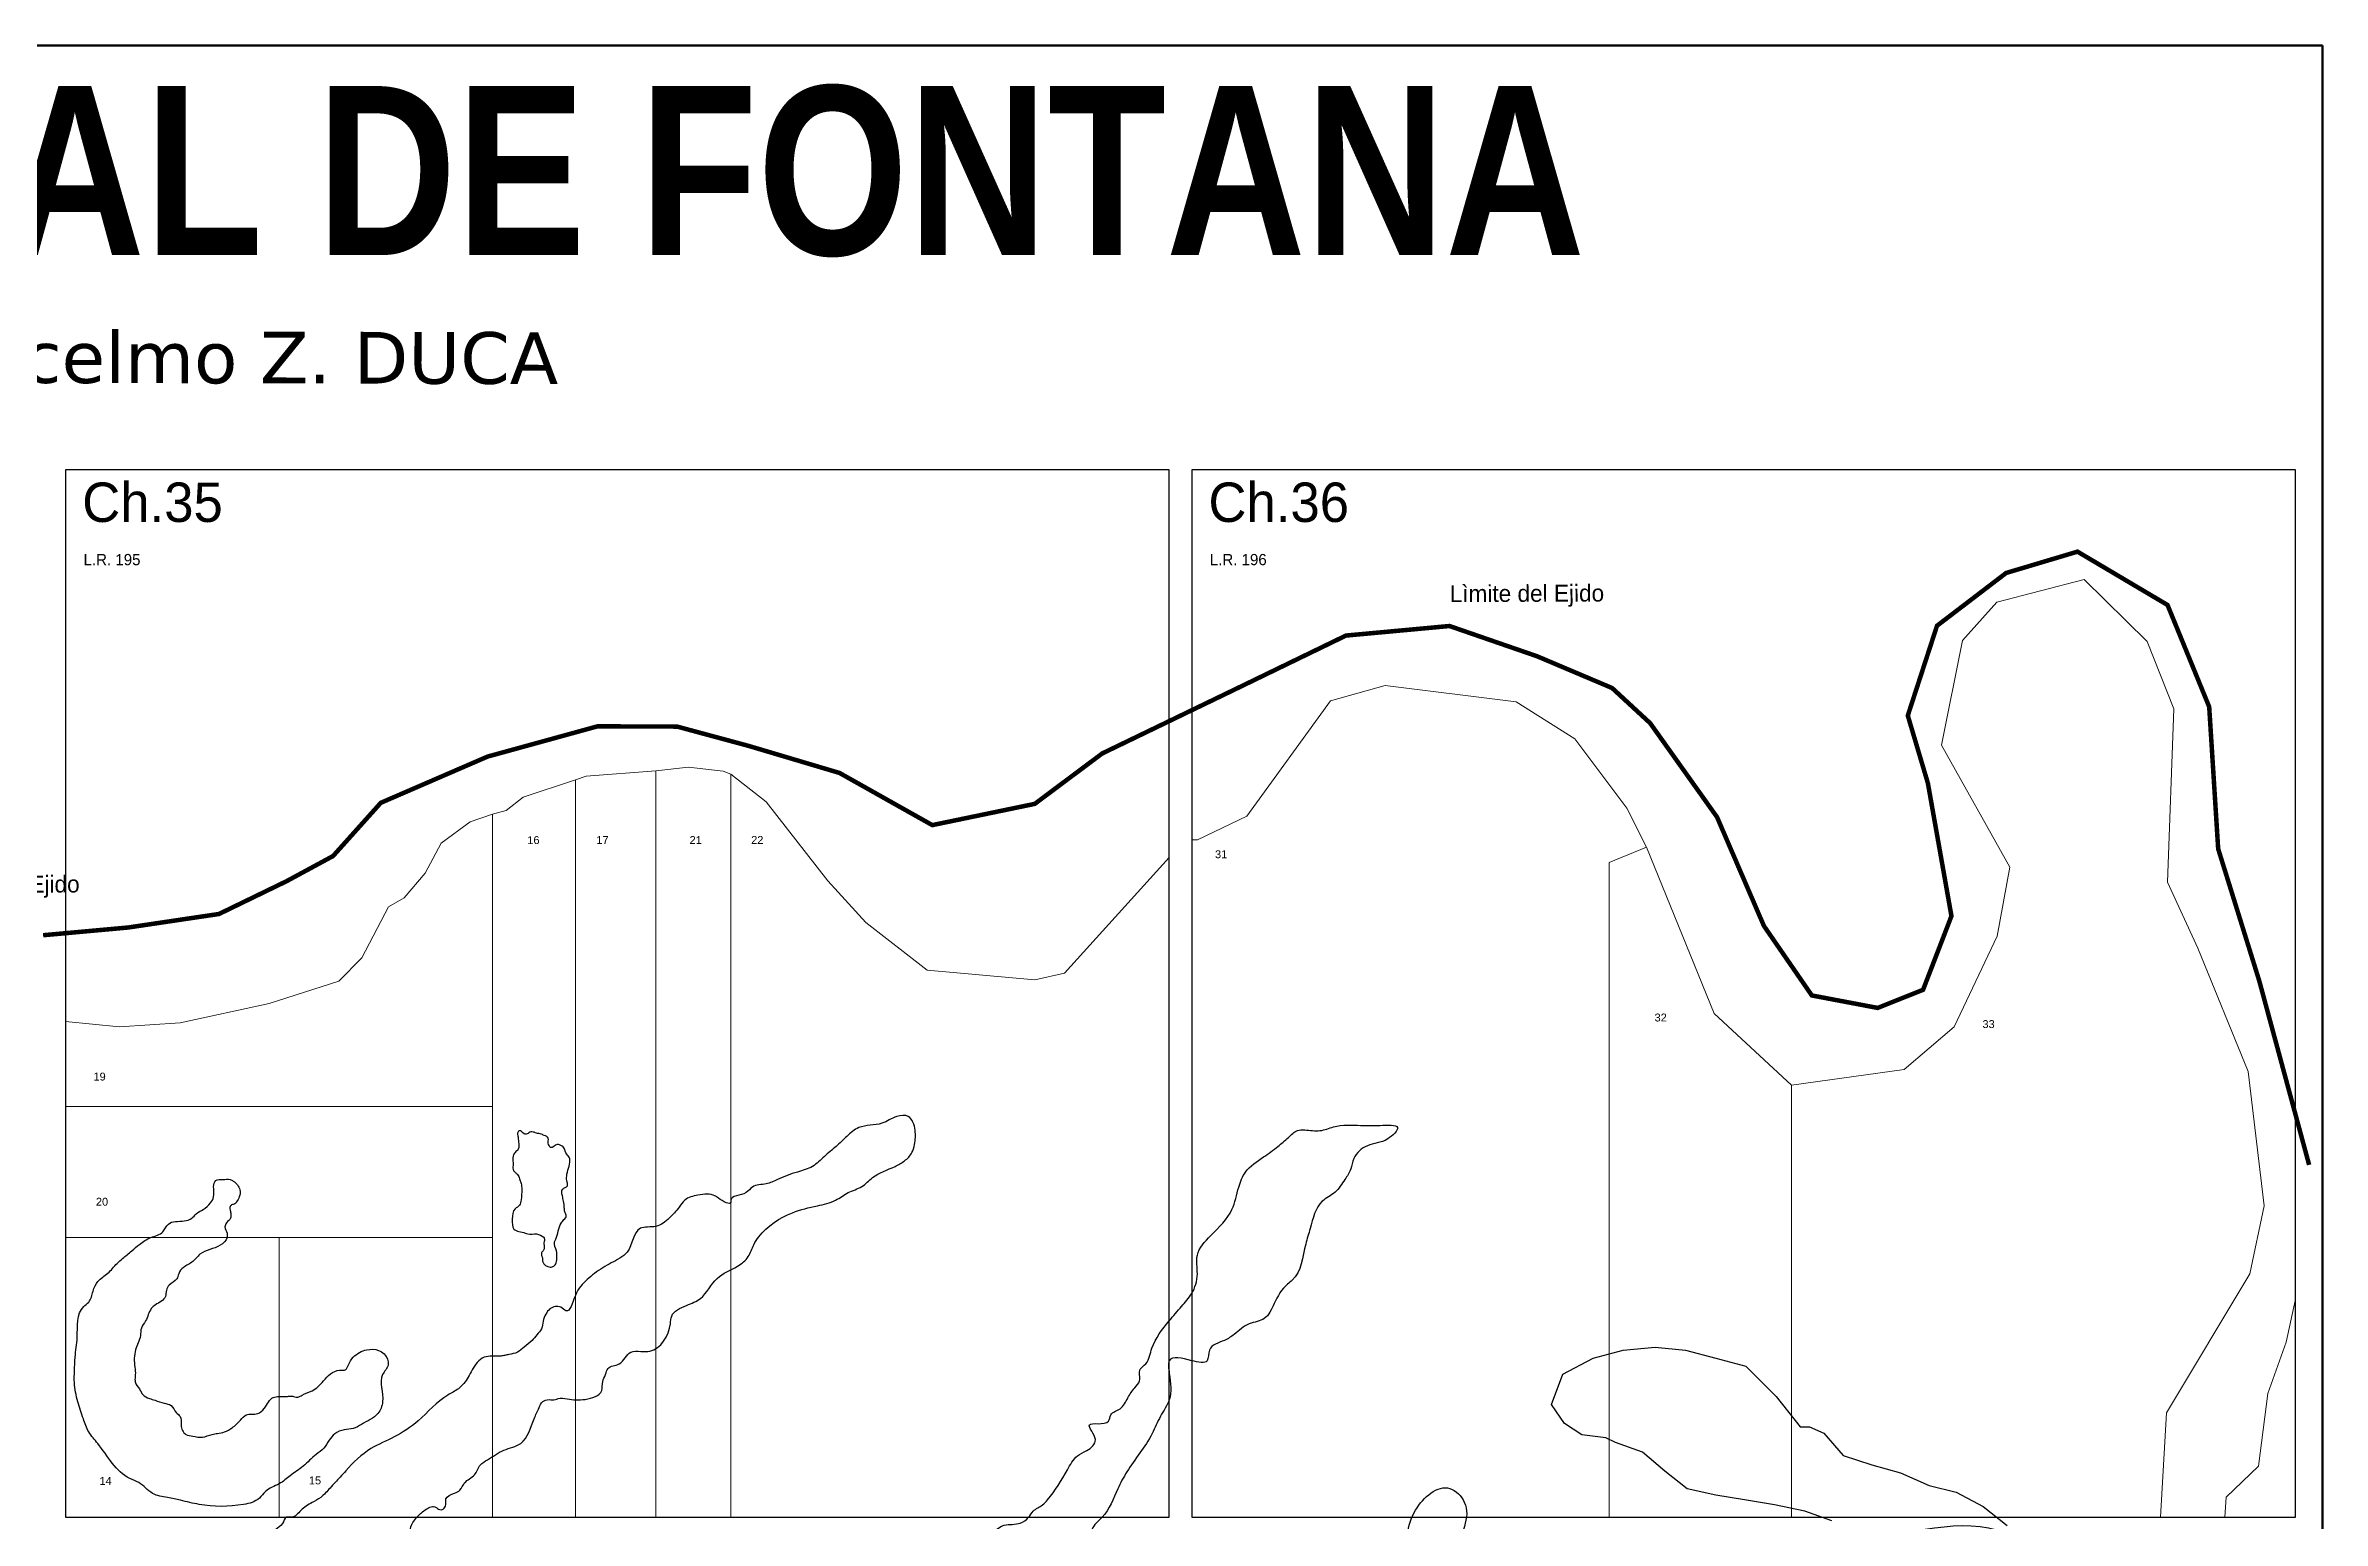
# Model space of a CAD drawing. Header units: millimetres. Extents: x 0 to 6558, y 60 to 10727.
# Drawn here: x 2182 to 4204, y 9417 to 10727 of the extents above; entities that cross this region are included whole.
import ezdxf

# ---------------------------------------------------------------- set-up
doc = ezdxf.new("R2010")
doc.units = ezdxf.units.MM
doc.linetypes.add('ACAD_ISO03W100', pattern=[30, 12, -18])
doc.linetypes.add('ACAD_ISO05W100', pattern=[33, 24, -3, 0, -3, 0, -3])
for name, color, linetype, lineweight in [('0 LAGUNA', 140, 'Continuous', 30), ('0 N° CHACRAS', 253, 'Continuous', 35), ('0 N° DE PARCELA', 255, 'Continuous', 25), ('0 SIG - PARCELAS', 252, 'Continuous', 18), ('RECUADRO', 7, 'Continuous', 18)]:
    doc.layers.add(name, color=color, linetype=linetype, lineweight=lineweight)
for name, color, linetype in [('0 LIMITES', 7, 'Continuous'), ('0 Nº DE LOTE', 251, 'Continuous'), ('0 SIG - CHACRAS', 253, 'Continuous')]:
    doc.layers.add(name, color=color, linetype=linetype)
doc.styles.get("Standard").update_dxf_attribs({"font": 'arial.ttf'})
doc.styles.add('STYLE1', font='arial.ttf')

msp = doc.modelspace()

# ---------------------------------------------------------------- linework, layer by layer
at = {"layer": '0 LAGUNA'}
msp.add_lwpolyline([(3768.464, 9417.075), (3744.423, 9425.559), (3717.555, 9431.216), (3690.686, 9435.458), (3665.231, 9439.701), (3639.777, 9445.357), (3619.979, 9460.913), (3600.181, 9477.883), (3576.14, 9486.367), (3567.656, 9490.61), (3546.444, 9493.438), (3530.888, 9503.337), (3530.888, 9503.337), (3519.575, 9520.307), (3529.474, 9547.176), (3556.343, 9561.317), (3583.211, 9568.388), (3611.494, 9571.216), (3638.363, 9568.388), (3665.231, 9561.317), (3692.1, 9554.246), (3718.969, 9527.378), (3740.181, 9500.509), (3748.666, 9500.509), (3761.393, 9494.852), (3778.363, 9475.054), (3803.817, 9466.569), (3829.272, 9459.499), (3854.726, 9448.186), (3878.767, 9442.529), (3902.807, 9429.802), (3924.019, 9412.832)], dxfattribs=at)
for points in [[(2418.939, 9218.223), (2437.344, 9225.666), (2438.177, 9234.817), (2444.006, 9246.462), (2446.504, 9257.276), (2446.504, 9271.417), (2453.165, 9286.39), (2462.737, 9298.306), (2473.398, 9313.402), (2477.851, 9320.446), (2478.098, 9327.489), (2475.284, 9343.735), (2472.405, 9350.324), (2472.776, 9355.892), (2474.356, 9359.882), (2477.514, 9361.832), (2481.509, 9363.78), (2484.946, 9366.193), (2487.733, 9369.441), (2487.733, 9374.081), (2484.015, 9378.019), (2480.91, 9379.815), (2487.924, 9393.343), (2492.187, 9396.947), (2498.09, 9400.105), (2505.961, 9405.629), (2506.453, 9410.215), (2511.917, 9420.105), (2519.148, 9426.472), (2527.899, 9429.386), (2530.309, 9427.992), (2534.496, 9426.978), (2537.286, 9430.019), (2537.793, 9436.355), (2545.53, 9441.55), (2550.097, 9444.211), (2554.409, 9450.673), (2563.264, 9457.927), (2568.358, 9466.674), (2574.727, 9471.128), (2589.242, 9479.653), (2604.242, 9485.692), (2616.109, 9507.611), (2620.586, 9517.452), (2623.721, 9522.82), (2629.318, 9524.609), (2635.139, 9524.609), (2637.378, 9525.504), (2645.438, 9525.28), (2661.558, 9524.833), (2676.111, 9532.661), (2677.007, 9540.713), (2679.469, 9546.752), (2681.708, 9552.344), (2691.56, 9556.251), (2702.082, 9566.658), (2710.814, 9567.329), (2718.874, 9567.553), (2737.124, 9591.932), (2738.248, 9598.669), (2751.409, 9608.215), (2763.762, 9614.391), (2778.585, 9632.2), (2796.626, 9643.039), (2806.191, 9651.588), (2811.225, 9662.15), (2815.756, 9669.19), (2845.473, 9690.574), (2867.703, 9696.681), (2883.819, 9701.678), (2894.934, 9708.34), (2907.161, 9713.892), (2916.608, 9721.664), (2936.616, 9731.658), (2944.952, 9736.654), (2951.621, 9743.872), (2953.844, 9751.089), (2954.4, 9763.858), (2948.286, 9775.967), (2938.283, 9775.967), (2924.945, 9769.966), (2904.382, 9766.079), (2893.823, 9758.307), (2884.375, 9749.424), (2873.816, 9740.541), (2863.257, 9731.658), (2849.919, 9726.661), (2832.135, 9719.999), (2822.131, 9716.112), (2809.905, 9713.337), (2804.347, 9708.34), (2790.679, 9701.122), (2790.679, 9700.012), (2779.894, 9703.343), (2776.56, 9705.564), (2761.554, 9706.119), (2749.884, 9701.678), (2744.882, 9695.571), (2735.99, 9685.577), (2724.189, 9678.36), (2710.425, 9676.694), (2698.755, 9655.597), (2692.086, 9650.045), (2677.081, 9641.717), (2663.187, 9631.169), (2652.719, 9617.101), (2644.273, 9603.381), (2639.685, 9606.627), (2630.125, 9605.1), (2626.492, 9600.516), (2624.007, 9594.213), (2622.669, 9587.528), (2618.654, 9582.18), (2614.256, 9577.023), (2607.183, 9571.294), (2601.256, 9566.71), (2593.608, 9564.609), (2590.167, 9563.845), (2586.535, 9563.272), (2571.759, 9562.187), (2561.004, 9550.907), (2557.509, 9544.46), (2548.906, 9534.254), (2539.496, 9528.614), (2513.155, 9505.812), (2491.846, 9491.392), (2471.226, 9481.092), (2448.861, 9461.351), (2443.873, 9455.704), (2434.895, 9446.07), (2426.582, 9437.766), (2418.934, 9433.115), (2408.958, 9426.139), (2400.644, 9420.105), (2395.989, 9420.105), (2392.663, 9414.512), (2386.678, 9409.197), (2382.688, 9400.105), (2380.028, 9393.584), (2380.36, 9388.269), (2392.663, 9383.286), (2395.656, 9383.286), (2399.979, 9382.289), (2401.309, 9379.632), (2385.987, 9381.781), (2381.536, 9387.232), (2367.608, 9390.244), (2356.838, 9386.371), (2352.818, 9383.646), (2348.941, 9380.633), (2346.069, 9378.195), (2330.068, 9365.158), (2326.897, 9354.548), (2326.676, 9344.439), (2319.388, 9325.672), (2310.206, 9318.142), (2308.152, 9309.573), (2303.199, 9304.866), (2310.085, 9296.055), (2303.757, 9286.946), (2302.64, 9283.524), (2302.566, 9279.21), (2290.094, 9235.81), (2290.872, 9207.826), (2290.872, 9193.834), (2293.985, 9176.733), (2298.653, 9163.518), (2299.431, 9157.299), (2304.1, 9142.53), (2316.268, 9108.573), (2343.103, 9093.253), (2344.637, 9083.296), (2351.538, 9075.636), (2360.738, 9065.679), (2364.572, 9063.381), (2370.706, 9059.551), (2370.706, 9051.892), (2372.239, 9044.998), (2373.006, 9032.743), (2378.373, 9027.382), (2386.807, 9025.85), (2403.675, 9025.85), (2413.643, 9030.445), (2419.01, 9038.105), (2425.144, 9038.105), (2428.211, 9035.041), (2428.977, 9025.85), (2429.744, 9019.722), (2430.511, 9012.828), (2432.044, 9005.935), (2435.111, 9002.871), (2444.312, 8998.275), (2480.348, 8994.445), (2491.082, 8995.977), (2504.117, 8995.977), (2517.918, 8992.148), (2523.285, 8988.318), (2523.285, 8982.19), (2527.886, 8973.765), (2533.253, 8967.637), (2534.786, 8963.807), (2535.553, 8950.02), (2534.786, 8941.595), (2520.218, 8936.233), (2516.384, 8925.509), (2500.208, 8920.903), (2484.615, 8919.487), (2478.945, 8918.071), (2471.858, 8909.865), (2472.803, 8899.19), (2482.253, 8893.053), (2491.703, 8891.637), (2495.483, 8893.525), (2499.735, 8894.469), (2506.351, 8894.469), (2507.768, 8887.861), (2507.296, 8882.669), (2507.768, 8877.004), (2508.713, 8870.868), (2512.021, 8867.092), (2517.691, 8863.315), (2529.031, 8859.539), (2529.503, 8870.396), (2533.283, 8877.004), (2538.953, 8880.309), (2545.568, 8879.365), (2548.876, 8877.476), (2550.294, 8867.564), (2546.986, 8864.732), (2546.041, 8862.372), (2546.986, 8854.819), (2549.821, 8850.571), (2554.074, 8850.571), (2553.601, 8844.907), (2555.491, 8838.77), (2561.161, 8834.994), (2572.711, 8835.93), (2578.757, 8843.018), (2574.864, 8858.595), (2577.226, 8862.844), (2583.842, 8865.676), (2597.072, 8865.204), (2602.742, 8866.62), (2605.577, 8867.092), (2611.72, 8863.787), (2616.917, 8859.539), (2621.642, 8860.955), (2623.06, 8853.403), (2616.445, 8851.043), (2611.72, 8843.962), (2606.994, 8842.074), (2603.687, 8831.69), (2602.269, 8823.193), (2601.324, 8820.361), (2606.049, 8809.504), (2610.302, 8812.809), (2612.192, 8820.361), (2620.697, 8818.473), (2619.28, 8812.809), (2618.807, 8809.032), (2620.967, 8801.469)], [(2624.8, 9668.849), (2618.323, 9671.725), (2610.406, 9671.725), (2608.247, 9672.444), (2598.172, 9676.039), (2596.718, 9684.778), (2599.191, 9693.956), (2603.078, 9697.132), (2604.491, 9702.074), (2605.197, 9711.251), (2604.491, 9716.546), (2603.431, 9719.722), (2602.018, 9723.605), (2600.604, 9725.017), (2598.838, 9726.782), (2597.778, 9727.841), (2597.424, 9732.43), (2597.424, 9740.901), (2599.191, 9744.078), (2602.018, 9746.901), (2602.181, 9753.603), (2601.832, 9757.777), (2601.832, 9762.299), (2602.877, 9763.342), (2607.403, 9760.56), (2609.144, 9760.212), (2612.277, 9761.951), (2616.107, 9761.951), (2617.152, 9761.603), (2619.241, 9760.907), (2621.33, 9760.56), (2623.418, 9759.864), (2625.159, 9759.168), (2628.641, 9756.734), (2628.641, 9754.299), (2629.337, 9750.125), (2630.73, 9748.386), (2636.648, 9751.169), (2638.737, 9750.821), (2642.567, 9748.039), (2645.004, 9742.474), (2647.441, 9739.343), (2647.789, 9737.257), (2645.004, 9722.996), (2645.352, 9717.779), (2645.701, 9714.301), (2641.523, 9711.519), (2641.174, 9705.606), (2642.219, 9700.737), (2642.915, 9694.824), (2643.263, 9691.346), (2644.656, 9687.521), (2642.567, 9684.39), (2640.13, 9681.26), (2635.256, 9667), (2634.211, 9664.565), (2635.952, 9656.566), (2636.3, 9651.001), (2635.604, 9646.132), (2633.515, 9643.001), (2630.382, 9642.306), (2623.767, 9646.827), (2623.418, 9649.957), (2622.722, 9654.827), (2624.463, 9657.261), (2624.811, 9662.826), (2624.811, 9663.87), (2625.159, 9668.043), (2624.8, 9668.849)], [(2351.806, 9700.059), (2354.315, 9704.56), (2354.799, 9710.852), (2348.985, 9718.597), (2346.078, 9720.049), (2339.779, 9720.049), (2333.48, 9719.081), (2331.542, 9713.757), (2331.542, 9704.56), (2328.634, 9699.235), (2322.335, 9693.427), (2316.036, 9689.554), (2312.16, 9685.682), (2305.376, 9683.262), (2291.325, 9680.357), (2286.479, 9673.581), (2275.819, 9668.465), (2265.644, 9662.448), (2258.86, 9656.639), (2250.623, 9649.862), (2245.778, 9645.506), (2237.541, 9636.793), (2228.819, 9629.532), (2224.458, 9620.819), (2220.582, 9611.138), (2216.221, 9607.266), (2210.363, 9579.786), (2208.539, 9562.166), (2207.93, 9550.014), (2207.93, 9539.685), (2210.971, 9522.673), (2215.837, 9507.484), (2220.702, 9495.94), (2228.609, 9485.611), (2257.194, 9454.625), (2265.101, 9450.979), (2277.265, 9441.258), (2290.644, 9437.612), (2302.2, 9435.182), (2318.622, 9431.537), (2358.154, 9431.537), (2372.142, 9437.005), (2377.616, 9443.081), (2389.669, 9449.764), (2399.511, 9457.055), (2411.067, 9465.561), (2422.622, 9475.89), (2429.313, 9481.358), (2434.178, 9488.649), (2439.043, 9494.117), (2447.558, 9497.763), (2455.465, 9498.978), (2462.763, 9502.623), (2477.36, 9512.344), (2481.617, 9522.673), (2481.617, 9546.976), (2486.483, 9555.482), (2482.833, 9565.204), (2477.968, 9568.241), (2467.628, 9568.849), (2455.465, 9562.166), (2451.207, 9555.482), (2448.775, 9551.229), (2443.301, 9550.622), (2429.004, 9541.16), (2424.385, 9536.126), (2418.926, 9532.35), (2410.108, 9528.575), (2406.329, 9526.897), (2400.45, 9527.736), (2395.831, 9527.317), (2389.669, 9527.317), (2384.493, 9526.478), (2376.515, 9516.829), (2370.636, 9512.215), (2360.558, 9510.956), (2355.519, 9506.342), (2347.961, 9499.63), (2341.242, 9495.855), (2334.943, 9494.596), (2330.324, 9493.757), (2321.506, 9491.24), (2313.108, 9492.079), (2306.809, 9493.757), (2303.869, 9497.113), (2302.61, 9502.147), (2301.77, 9509.698), (2298.411, 9513.054), (2293.792, 9519.346), (2287.493, 9521.444), (2279.514, 9523.961), (2274.475, 9525.639), (2268.596, 9528.995), (2265.657, 9534.029), (2261.878, 9540.321), (2261.878, 9544.935), (2261.878, 9551.647), (2261.038, 9559.198), (2261.038, 9561.295), (2262.298, 9568.846), (2266.497, 9581.431), (2267.337, 9588.143), (2271.116, 9594.435), (2276.155, 9605.342), (2279.934, 9608.698), (2288.753, 9616.248), (2289.592, 9621.702), (2292.112, 9626.316), (2298.83, 9631.77), (2300.51, 9636.384), (2304.709, 9641.838), (2313.108, 9647.291), (2316.047, 9650.227), (2319.406, 9653.583), (2337.458, 9661.691), (2343.411, 9668.465), (2343.411, 9672.29), (2341.599, 9677.978), (2342.893, 9681.597), (2346.516, 9685.733), (2346.775, 9689.094), (2346.257, 9692.713), (2345.998, 9695.298), (2347.533, 9697.48), (2350.293, 9698.369), (2351.806, 9700.059)], [(3808.137, 9400.354), (3822.201, 9378.893), (3827.537, 9384.861), (3832.422, 9384.861), (3847.522, 9374.21), (3847.522, 9371.104), (3852.408, 9363.56), (3862.178, 9363.56), (3862.178, 9352.022), (3869.728, 9352.022), (3874.613, 9343.147), (3883.94, 9343.147), (3891.49, 9333.384), (3897.151, 9325.155), (3905.257, 9325.155), (3911.031, 9325.155), (3927.463, 9315.189), (3932.348, 9305.87), (3937.677, 9298.77), (3946.116, 9289.451), (3953.716, 9270.004), (3981.292, 9250.206), (3987.329, 9203.638), (4053.559, 9156.448), (4048.442, 9013.707), (4083.074, 8939.374), (4124.284, 8899.366), (4115.072, 8865.112), (4100.87, 8830.344), (4072.466, 8820.41), (4036.96, 8807.639), (4010.687, 8796.286), (3982.993, 8796.286), (3951.748, 8803.643), (3913.403, 8819.701), (3875.057, 8843.116), (3849.335, 8858.04), (3812.547, 8876.642), (3776.905, 8899.194), (3718.676, 8913.385), (3683.035, 8924.101), (3611.134, 8939.374), (3544.978, 8947.98), (3488.286, 8970.951), (3446.39, 8998.623), (3406.571, 9018.793), (3381.771, 9052.549), (3378.365, 9093.702), (3375.773, 9123.131), (3380.972, 9173.509), (3380.972, 9202.6), (3392.334, 9254.7), (3402.276, 9288.716), (3413.742, 9318.517), (3422.81, 9340.735), (3433.606, 9389.472), (3442.042, 9433.582), (3429.26, 9445.644), (3398.726, 9426.486), (3392.153, 9382.494), (3392.586, 9352.693), (3379.619, 9325.73), (3358.25, 9295.22), (3347.55, 9250.255), (3339.029, 9218.326), (3339.029, 9189.944), (3329.98, 9153.047), (3334.046, 9062.003), (3347.538, 9023.687), (3364.581, 9004.53), (3380.203, 8981.115), (3400.868, 8963.449), (3424.271, 8951.803), (3460.064, 8931.551), (3494.671, 8920.723), (3552, 8900.464), (3568.074, 8900.464), (3615.024, 8892.054), (3652.8, 8876.642), (3725.28, 8862.384), (3770.553, 8848.98), (3805.206, 8837.252), (3847.125, 8818.822), (3903.236, 8777.274), (3950.745, 8743.764), (4006.079, 8720.308), (4064.966, 8720.308), (4094.589, 8735.391), (4124.771, 8759.965), (4146.569, 8801.851), (4149.663, 8847.175), (4164.403, 8888.88), (4171.741, 8968.04), (4160.171, 9027.121), (4148.868, 9064.953), (4133.171, 9106.123), (4118.464, 9153.337), (4071.711, 9217.332), (4025.213, 9290.025), (3990.484, 9337.883), (3962.564, 9375.956), (3935.768, 9400.105), (3808.137, 9400.354)], [(3808.137, 9400.354), (3822.201, 9378.893), (3827.537, 9384.861), (3832.422, 9384.861), (3847.522, 9374.21), (3847.522, 9371.104), (3852.408, 9363.56), (3862.178, 9363.56), (3862.178, 9352.022), (3869.728, 9352.022), (3874.613, 9343.147), (3883.94, 9343.147), (3891.49, 9333.384), (3897.151, 9325.155), (3905.257, 9325.155), (3911.031, 9325.155), (3927.463, 9315.189), (3932.348, 9305.87), (3937.677, 9298.77), (3946.116, 9289.451), (3953.716, 9270.004), (3981.292, 9250.206), (3987.329, 9203.638), (4053.559, 9156.448), (4048.442, 9013.707), (4083.074, 8939.374), (4124.284, 8899.366), (4115.072, 8865.112), (4100.87, 8830.344), (4072.466, 8820.41), (4036.96, 8807.639), (4010.687, 8796.286), (3982.993, 8796.286), (3951.748, 8803.643), (3913.403, 8819.701), (3875.057, 8843.116), (3849.335, 8858.04), (3812.547, 8876.642), (3776.905, 8899.194), (3718.676, 8913.385), (3683.035, 8924.101), (3611.134, 8939.374), (3544.978, 8947.98), (3488.286, 8970.951), (3446.39, 8998.623), (3406.571, 9018.793), (3381.771, 9052.549), (3378.365, 9093.702), (3375.773, 9123.131), (3380.972, 9173.509), (3380.972, 9202.6), (3392.334, 9254.7), (3402.276, 9288.716), (3413.742, 9318.517), (3422.81, 9340.735), (3433.606, 9389.472), (3442.042, 9433.582), (3429.26, 9445.644), (3398.726, 9426.486), (3392.153, 9382.494), (3392.586, 9352.693), (3379.619, 9325.73), (3358.25, 9295.22), (3347.55, 9250.255), (3339.029, 9218.326), (3339.029, 9189.944), (3329.98, 9153.047), (3334.046, 9062.003), (3347.538, 9023.687), (3364.581, 9004.53), (3380.203, 8981.115), (3400.868, 8963.449), (3424.271, 8951.803), (3460.064, 8931.551), (3494.671, 8920.723), (3552, 8900.464), (3568.074, 8900.464), (3615.024, 8892.054), (3652.8, 8876.642), (3725.28, 8862.384), (3770.553, 8848.98), (3805.206, 8837.252), (3847.125, 8818.822), (3903.236, 8777.274), (3950.745, 8743.764), (4006.079, 8720.308), (4064.966, 8720.308), (4094.589, 8735.391), (4124.771, 8759.965), (4146.569, 8801.851), (4149.663, 8847.175), (4164.403, 8888.88), (4171.741, 8968.04), (4160.171, 9027.121), (4148.868, 9064.953), (4133.171, 9106.123), (4118.464, 9153.337), (4071.711, 9217.332), (4025.213, 9290.025), (3990.484, 9337.883), (3962.564, 9375.956), (3935.768, 9400.105), (3808.137, 9400.354)]]:
    msp.add_spline(points, degree=3, dxfattribs=at)
at = {"layer": '0 LAGUNA', "start_tangent": (-0.67820687, -0.73487104), "end_tangent": (-0.04877531, 0.99880978)}
msp.add_spline([(2418.939, 9218.223), (2418.939, 9208.07), (2416.681, 9200.738), (2413.858, 9189.458), (2411.035, 9179.305), (2408.776, 9172.537), (2408.776, 9159), (2408.776, 9147.156), (2408.776, 9135.875), (2411.035, 9124.595), (2418.939, 9108.238), (2430.231, 9096.957), (2443.782, 9091.881), (2454.509, 9088.497), (2472.576, 9081.729), (2482.174, 9073.832), (2494.595, 9071.012), (2502.5, 9066.5), (2551.221, 9076.645), (2565.562, 9078.237), (2576.717, 9079.828), (2589.465, 9079.828), (2613.367, 9079.828), (2632.968, 9081.984), (2630.39, 9101.421), (2630.66, 9102.121), (2680.439, 9102.121), (2680.439, 9129.176), (2704.196, 9141.912), (2729.691, 9157.83), (2752, 9165.79), (2772.716, 9181.708), (2795.024, 9199.219), (2820.52, 9213.546), (2831.626, 9231.056), (2871.527, 9254.745), (2905.688, 9283.588), (2922.468, 9301.099), (2946.191, 9318.609), (2976.682, 9351.425), (2982.335, 9353.63), (2990.511, 9366.365), (3002.775, 9392.004), (3015.948, 9400.105), (3033.591, 9412.999), (3047.803, 9414.917), (3055.101, 9420.105), (3059.326, 9425.662), (3067.392, 9431.034), (3072.002, 9435.638), (3089.645, 9462.228), (3098.59, 9474.601), (3106.847, 9479.413), (3114.416, 9489.036), (3109.095, 9502.196), (3126.113, 9505.533), (3128.178, 9511.032), (3136.434, 9516.531), (3143.315, 9526.155), (3149.508, 9535.091), (3153.636, 9541.277), (3154.325, 9551.588), (3159.141, 9556.399), (3162.582, 9563.273), (3164.646, 9570.147), (3179.979, 9594.447), (3191.023, 9607.347), (3199.979, 9618.73), (3204.979, 9636.183), (3204.979, 9652.878), (3216.848, 9670.206), (3235.722, 9693.31), (3241.735, 9713.332), (3247.748, 9726.68), (3263.782, 9740.028), (3276.475, 9749.372), (3285.828, 9757.38), (3293.845, 9763.387), (3307.207, 9763.387), (3313.887, 9763.387), (3325.913, 9766.724), (3349.964, 9768.059), (3367.334, 9768.059), (3382.7, 9766.057), (3374.015, 9756.046), (3355.976, 9750.039), (3343.951, 9738.693), (3341.279, 9729.35), (3335.934, 9720.006), (3327.249, 9708.66), (3315.892, 9700.651), (3305.203, 9676.625), (3301.194, 9662.609), (3289.169, 9630.574), (3285.16, 9627.237), (3273.135, 9609.885), (3264.45, 9596.537), (3251.088, 9591.865), (3237.727, 9582.521), (3229.042, 9577.182), (3215.68, 9568.506), (3213.676, 9559.162), (3199.979, 9559.162), (3180.079, 9559.162), (3180.079, 9547.816), (3179.979, 9524.457), (3172.255, 9509.775), (3164.906, 9494.424), (3142.38, 9460.371), (3134.274, 9445.332), (3120.378, 9420.105), (3111.74, 9409.445), (3111.74, 9400.105), (3104.746, 9380.553), (3093.746, 9369.564), (3082.166, 9356.261), (3070.008, 9345.85), (3057.849, 9339.488), (3049.164, 9336.596), (3036.054, 9324.307), (3019.049, 9314.24), (3010.861, 9305.432), (3007.712, 9292.219), (2999.525, 9283.411), (2987.559, 9275.861), (2972.1, 9265.651), (2956.823, 9260.601), (2954.232, 9253.355), (2947.738, 9245.633), (2944.337, 9238.219), (2940.317, 9232.35), (2936.916, 9226.79), (2932.587, 9219.994), (2927.021, 9212.581), (2917.745, 9208.256), (2909.706, 9205.167), (2904.14, 9203.005), (2897.337, 9194.973), (2890.176, 9181.186), (2883.921, 9170.319), (2873.859, 9165.7), (2870.324, 9164.614), (2855.989, 9158.337), (2837.215, 9155.268), (2823.809, 9140.302), (2821.854, 9130.374), (2808.882, 9113.665), (2802.055, 9101.389), (2792.156, 9097.296), (2786.012, 9097.296), (2776.112, 9092.863), (2744.544, 9065.859), (2738.666, 9047.915), (2731.481, 9041.064), (2722.99, 9033.234), (2717.438, 9026.709), (2706.008, 9016.595), (2696.537, 9010.397), (2680.439, 9003.546), (2672.697, 8998.978), (2666.492, 8993.432), (2657.348, 8987.233), (2648.997, 8979.654), (2632.489, 8977.112), (2619.792, 8976.467), (2600.851, 8973.858), (2595.952, 8973.858), (2578.692, 8963.736), (2566.895, 8954.57), (2565.584, 8942.784), (2568.206, 8930.344), (2587.213, 8931.653), (2593.768, 8931.653), (2602.288, 8929.034), (2610.229, 8920.471), (2628.505, 8910.105), (2637.025, 8910.105), (2644.891, 8910.105), (2656.689, 8910.105), (2668.182, 8912.106), (2680.439, 8912.106), (2680.439, 8910.105), (2697.325, 8910.105), (2700.602, 8900.224), (2740.744, 8872.077), (2753.426, 8850.77), (2757.553, 8839.636), (2768.613, 8830.673), (2789.743, 8831.191), (2805.318, 8822.31), (2818.188, 8819.673), (2825.977, 8815.375), (2838.611, 8808.403), (2856.857, 8800.512), (2875.078, 8792.814), (2895.234, 8796.063), (2907.916, 8796.063), (2926.939, 8793.183), (2949.42, 8793.183), (2986.238, 8778.876), (3006.219, 8771.618), (3028.924, 8748.935), (3034.373, 8747.121), (3040.731, 8743.491), (3044.364, 8738.955), (3059.803, 8719.902), (3070.702, 8707.2), (3081.601, 8688.147), (3089.774, 8662.743), (3092.499, 8642.782), (3087.958, 8621.914), (3075.243, 8607.398), (3063.436, 8594.696), (3050.721, 8581.994), (3041.639, 8575.643), (3034.862, 8546.589), (3028.173, 8536.822), (3019.854, 8526.98), (3015.475, 8521.294), (3015.037, 8513.639), (3020.956, 8497.339), (3027.118, 8487.337), (3035.204, 8484.837), (3051.813, 8465.732), (3051.315, 8455.492), (3039.615, 8430.105), (3009.028, 8435.757), (2987.132, 8435.296), (2967.31, 8433.712), (2955.976, 8434.55), (2950.1, 8434.201), (2934.591, 8432.648), (2926.043, 8437.881), (2921.08, 8439.534), (2918.943, 8447.522), (2911.864, 8452.804), (2899.747, 8456.182), (2892.42, 8458.434), (2888.757, 8462.938), (2878.613, 8467.161), (2866.496, 8470.82), (2862.551, 8472.509), (2852.407, 8476.732), (2837.754, 8480.11), (2821.692, 8480.391), (2816.62, 8479.547), (2791.26, 8482.085), (2784.846, 8481.932), (2781.028, 8481.017), (2759.168, 8479.13), (2759.129, 8479.116), (2770.65, 8472.068), (2778.584, 8468.963), (2779.806, 8467.132), (2779.996, 8464.637), (2775.835, 8455.537), (2773.239, 8454.774), (2765.602, 8452.638), (2760.562, 8454.011), (2755.225, 8457.103), (2749.566, 8461.487), (2743.609, 8461.487), (2739.027, 8458.588), (2736.613, 8454.337), (2733.987, 8447.756), (2732.002, 8443.941), (2711.153, 8433.665), (2701.482, 8432.323), (2695.706, 8432.054), (2670.856, 8433.53), (2666.154, 8435.543), (2664.408, 8437.556), (2667.723, 8466.899), (2664.651, 8485.783), (2669.737, 8507.443), (2669.451, 8518.305), (2696.462, 8506.021), (2705.709, 8505.547), (2716.142, 8505.784), (2722.543, 8508.389), (2726.337, 8510.758), (2733.687, 8510.521), (2743.171, 8505.073), (2767.911, 8500.184), (2798.3, 8500.717), (2804.697, 8511.368), (2810.029, 8518.825), (2815.36, 8523.086), (2840.701, 8524.58), (2853.49, 8523.661), (2871.339, 8530.707), (2904.432, 8550.164), (2911.053, 8563.55), (2918.788, 8571.307), (2925.185, 8579.614), (2926.61, 8580.073), (2934.248, 8582.736), (2945.019, 8597.715), (2951.824, 8607.686), (2953.4, 8616.608), (2959.134, 8620.824), (2961.805, 8627.103), (2969.488, 8635.341), (2970.283, 8635.939), (2971.564, 8634.303), (2970.472, 8635.5), (2974.531, 8641.273), (2982.818, 8649.67), (2983.343, 8666.463), (2981.242, 8674.335), (2976.514, 8680.107), (2971.261, 8686.405), (2969.16, 8692.702), (2965.482, 8702.674), (2960.754, 8706.872), (2957.603, 8707.397), (2947.621, 8714.744), (2942.368, 8719.992), (2937.64, 8723.665), (2929.235, 8729.963), (2922.387, 8732.171), (2919.779, 8730.416), (2907.171, 8725.676), (2902.969, 8724.304), (2888.785, 8724.853), (2883.531, 8725.676), (2871.133, 8725.676), (2861.017, 8727.048), (2845.504, 8735.317), (2827.948, 8733.185), (2815.954, 8740.092), (2805.611, 8739.793), (2794.53, 8742.479), (2787.143, 8745.463), (2758.714, 8749.75), (2744.573, 8753.109), (2730.431, 8756.468), (2729.521, 8767.021), (2724.349, 8770.711), (2715.484, 8772.925), (2705.88, 8777.353), (2698.493, 8778.091), (2688.151, 8776.615), (2681.502, 8775.877), (2670.159, 8769.156), (2659.291, 8773.495), (2660.817, 8781.781), (2657.862, 8786.209), (2661.556, 8793.589), (2663.033, 8803.921), (2665.249, 8810.563), (2651.213, 8819.419), (2640.132, 8819.419), (2634.961, 8810.563), (2631.127, 8806.916), (2620.967, 8801.469)], degree=3, dxfattribs=at)
at = {"layer": '0 LIMITES', "color": 3, "linetype": 'ACAD_ISO03W100'}
msp.add_lwpolyline([(2180.123, 9936.908, 4, 4, 0), (2255.644, 9943.769, 4, 4, 0), (2336.314, 9955.777, 4, 4, 0), (2396.387, 9984.937, 4, 4, 0), (2437.58, 10007.236, 4, 4, 0), (2479.979, 10054.499, 4, 4, 0), (2574.726, 10095.509, 4, 4, 0), (2672.302, 10122.378, 4, 4, 0), (2743.097, 10122.162, 4, 4, 0), (2806.603, 10105.009, 4, 4, 0), (2887.273, 10080.995, 4, 4, 0), (2969.66, 10034.681, 4, 4, 0), (3060.628, 10053.55, 4, 4, 0), (3120.585, 10098.337, 4, 4, 0), (3182.1, 10128.034, 4, 4, 0), (3243.615, 10157.731, 4, 4, 0), (3336.949, 10202.984, 4, 4, 0), (3428.868, 10211.468, 4, 4, 0), (3506.646, 10184.6, 4, 4, 0), (3573.252, 10156.409, 4, 4, 0), (3607.05, 10125.206, 4, 4, 0), (3666.444, 10041.771, 4, 4, 0), (3708.033, 9945.226, 4, 4, 0), (3750.601, 9883.441, 4, 4, 0), (3809.061, 9872.362, 4, 4, 0), (3849.378, 9888.476, 4, 4, 0), (3874.576, 9953.937, 4, 4, 0), (3853.655, 10071.887, 4, 4, 0), (3835.807, 10131.93, 4, 4, 0), (3861.751, 10211.693, 4, 4, 0), (3923.119, 10258.553, 4, 4, 0), (3986.483, 10277.497, 4, 4, 0), (4066.434, 10230.138, 4, 4, 0), (4103.428, 10139.702, 4, 4, 0), (4111.411, 10013.577, 4, 4, 0), (4147.863, 9896.48, 4, 4, 0), (4192.163, 9732.997, 0, 0, 0)], format="xyseb", dxfattribs=at)
at = {"layer": '0 SIG - CHACRAS'}
for points in [[(2199.979, 9420.105), (3179.979, 9420.105), (3179.979, 10350.105), (2199.979, 10350.105)], [(3199.979, 9420.105), (4179.979, 9420.105), (4179.979, 10350.105), (3199.979, 10350.105)]]:
    msp.add_lwpolyline(points, close=True, dxfattribs=at)
at = {"layer": '0 SIG - PARCELAS'}
for points in [[(3732.579, 9803.745), (3732.579, 9420.105), (4060.179, 9420.105), (4065.511, 9512.983), (4139.386, 9636.298), (4152.217, 9696.547), (4138.147, 9815.92), (4093.235, 9925.472), (4066.27, 9984.174), (4071.896, 10137.871), (4048.384, 10197.772), (3992.327, 10252.869), (3914.812, 10232.685), (3884.38, 10198.457), (3865.711, 10105.565), (3926.42, 9997.442), (3915.25, 9936.05), (3876.947, 9855.548), (3832.443, 9817.732)], [(3199.979, 10021.505), (3199.979, 9420.105), (3570.589, 9420.105), (3570.589, 10001.635), (3603.911, 10015.128), (3586.465, 10049.785), (3540.279, 10111.145), (3488.125, 10144.207), (3371.628, 10158.734), (3323.344, 10145.18), (3248.907, 10042.652), (3204.979, 10021.505)], [(2652.719, 10075.005), (2606.455, 10059.352), (2591.416, 10047.741), (2579.249, 10044.545), (2579.249, 9420.105), (2652.719, 9420.105)], [(2724.189, 10082.825), (2662.343, 10078.261), (2652.719, 10075.005), (2652.719, 9420.105), (2724.189, 9420.105)], [(2790.679, 10079.875), (2784.086, 10082.559), (2753.277, 10085.993), (2724.189, 10082.825), (2724.189, 9420.105), (2790.679, 9420.105)], [(3180.079, 10006.005), (3087.104, 9903.198), (3060.732, 9897.408), (2965.115, 9905.979), (2910.545, 9948.206), (2876.855, 9985.151), (2822.129, 10055.337), (2790.679, 10079.875), (2790.679, 9420.105), (3180.079, 9420.105)], [(2579.249, 10044.545), (2579.249, 9784.885), (2200.079, 9784.885), (2200.079, 9860.205), (2247.862, 9855.651), (2301.748, 9859.161), (2380.9, 9876.363), (2442.785, 9896.245), (2463.225, 9916.817), (2486.731, 9962.077), (2500.582, 9970.085), (2519.438, 9992.119), (2533.614, 10018.558), (2559.291, 10037.656)], [(3603.911, 10015.128), (3570.589, 10001.635), (3570.589, 9420.105), (3732.579, 9420.105), (3732.579, 9803.745), (3663.757, 9867.332)], [(2200.079, 9668.465), (2579.249, 9668.465), (2579.249, 9784.885), (2200.079, 9784.885)], [(2199.979, 9420.105), (2389.669, 9420.105), (2389.669, 9668.465), (2199.979, 9668.465)], [(2389.669, 9420.105), (2579.249, 9420.105), (2579.249, 9668.465), (2389.669, 9668.465)]]:
    msp.add_lwpolyline(points, close=True, dxfattribs=at)
msp.add_lwpolyline([(4179.979, 9613.659), (4179.979, 9420.105), (4117.349, 9420.105), (4118.475, 9437.823), (4147.193, 9465.493), (4155.398, 9530.057), (4171.809, 9575.661), (4179.979, 9613.659)], dxfattribs=at)
at = {"layer": 'RECUADRO', "color": 7, "lineweight": 60}
msp.add_lwpolyline([(0, 308.868), (4204, 308.868), (4204, 10726.868), (0, 10726.868)], close=True, dxfattribs=at)

# ---------------------------------------------------------------- texts
at = {"layer": '0 LIMITES', "color": 3, "linetype": 'ACAD_ISO05W100', "ltscale": 10, "char_height": 15, "width": 783.33333, "attachment_point": 4, "rotation": 0.251364}
for insert in [(3429.068, 10237.886), (2075.42, 9979.549)]:
    msp.add_mtext('\\pt30;{\\fBankGothic Lt BT|b0|i0|c0|p34;\\C3;Lìmite del Ejido}', dxfattribs=dict(at, insert=insert))
at = {"layer": '0 N° CHACRAS', "linetype": 'Continuous', "char_height": 35, "width": 338.88889, "attachment_point": 4}
for s, insert in [('{\\fBankGothic Lt BT|b0|i0|c0|p34;Ch.35}', (2214.817, 10321.104)), ('{\\fBankGothic Lt BT|b0|i0|c0|p34;Ch.36}', (3214.817, 10321.104))]:
    msp.add_mtext(s, dxfattribs=dict(at, insert=insert))
at = {"layer": '0 N° DE PARCELA', "char_height": 7, "attachment_point": 4, "style": 'STYLE1'}
for s, insert in [('16', (2610.05, 10021.3)), ('17', (2671.377, 10021.518)), ('21', (2754.096, 10021.437)), ('22', (2808.798, 10021.543)), ('{\\C7;31}', (3220.658, 10008.75)), ('{\\C7;32}', (3610.952, 9863.801)), ('{\\C7;33}', (3902.097, 9857.944)), ('19', (2224.83, 9811.342)), ('20', (2226.975, 9700.242)), ('14', (2230.135, 9452.397)), ('15', (2416.087, 9452.783))]:
    msp.add_mtext(s, dxfattribs=dict(at, insert=insert))
at = {"layer": '0 Nº DE LOTE', "char_height": 10, "width": 118.3044, "attachment_point": 1}
for s, insert in [('{\\fBankGothic Lt BT|b0|i0|c0|p34;L.R. 195}', (2216.034, 10275.436)), ('{\\fBankGothic Lt BT|b0|i0|c0|p34;L.R. 196}', (3216.034, 10275.436))]:
    msp.add_mtext(s, dxfattribs=dict(at, insert=insert))
at = {"layer": 'RECUADRO', "color": 4, "linetype": 'Continuous', "insert": (43.061, 10614.815), "char_height": 150, "width": 4141.69909, "attachment_point": 4}
msp.add_mtext('\\pi814.65;{\\fSwis721 Cn BT|b1|i0|c0|p34;\\C256;EJIDO MUNICIPAL DE FONTANA}', dxfattribs=at)
at = {"layer": 'RECUADRO', "insert": (1734.482, 10450.798), "char_height": 45.9201, "width": 1127.72542, "attachment_point": 4, "rotation": 359.879431}
msp.add_mtext('\\pt91.84;{\\fVerdana|b0|i0|c0|p34;\\C7;R. Nac. 16 Ancelmo Z. DUCA}', dxfattribs=at)

doc.saveas('drawing.dxf')
